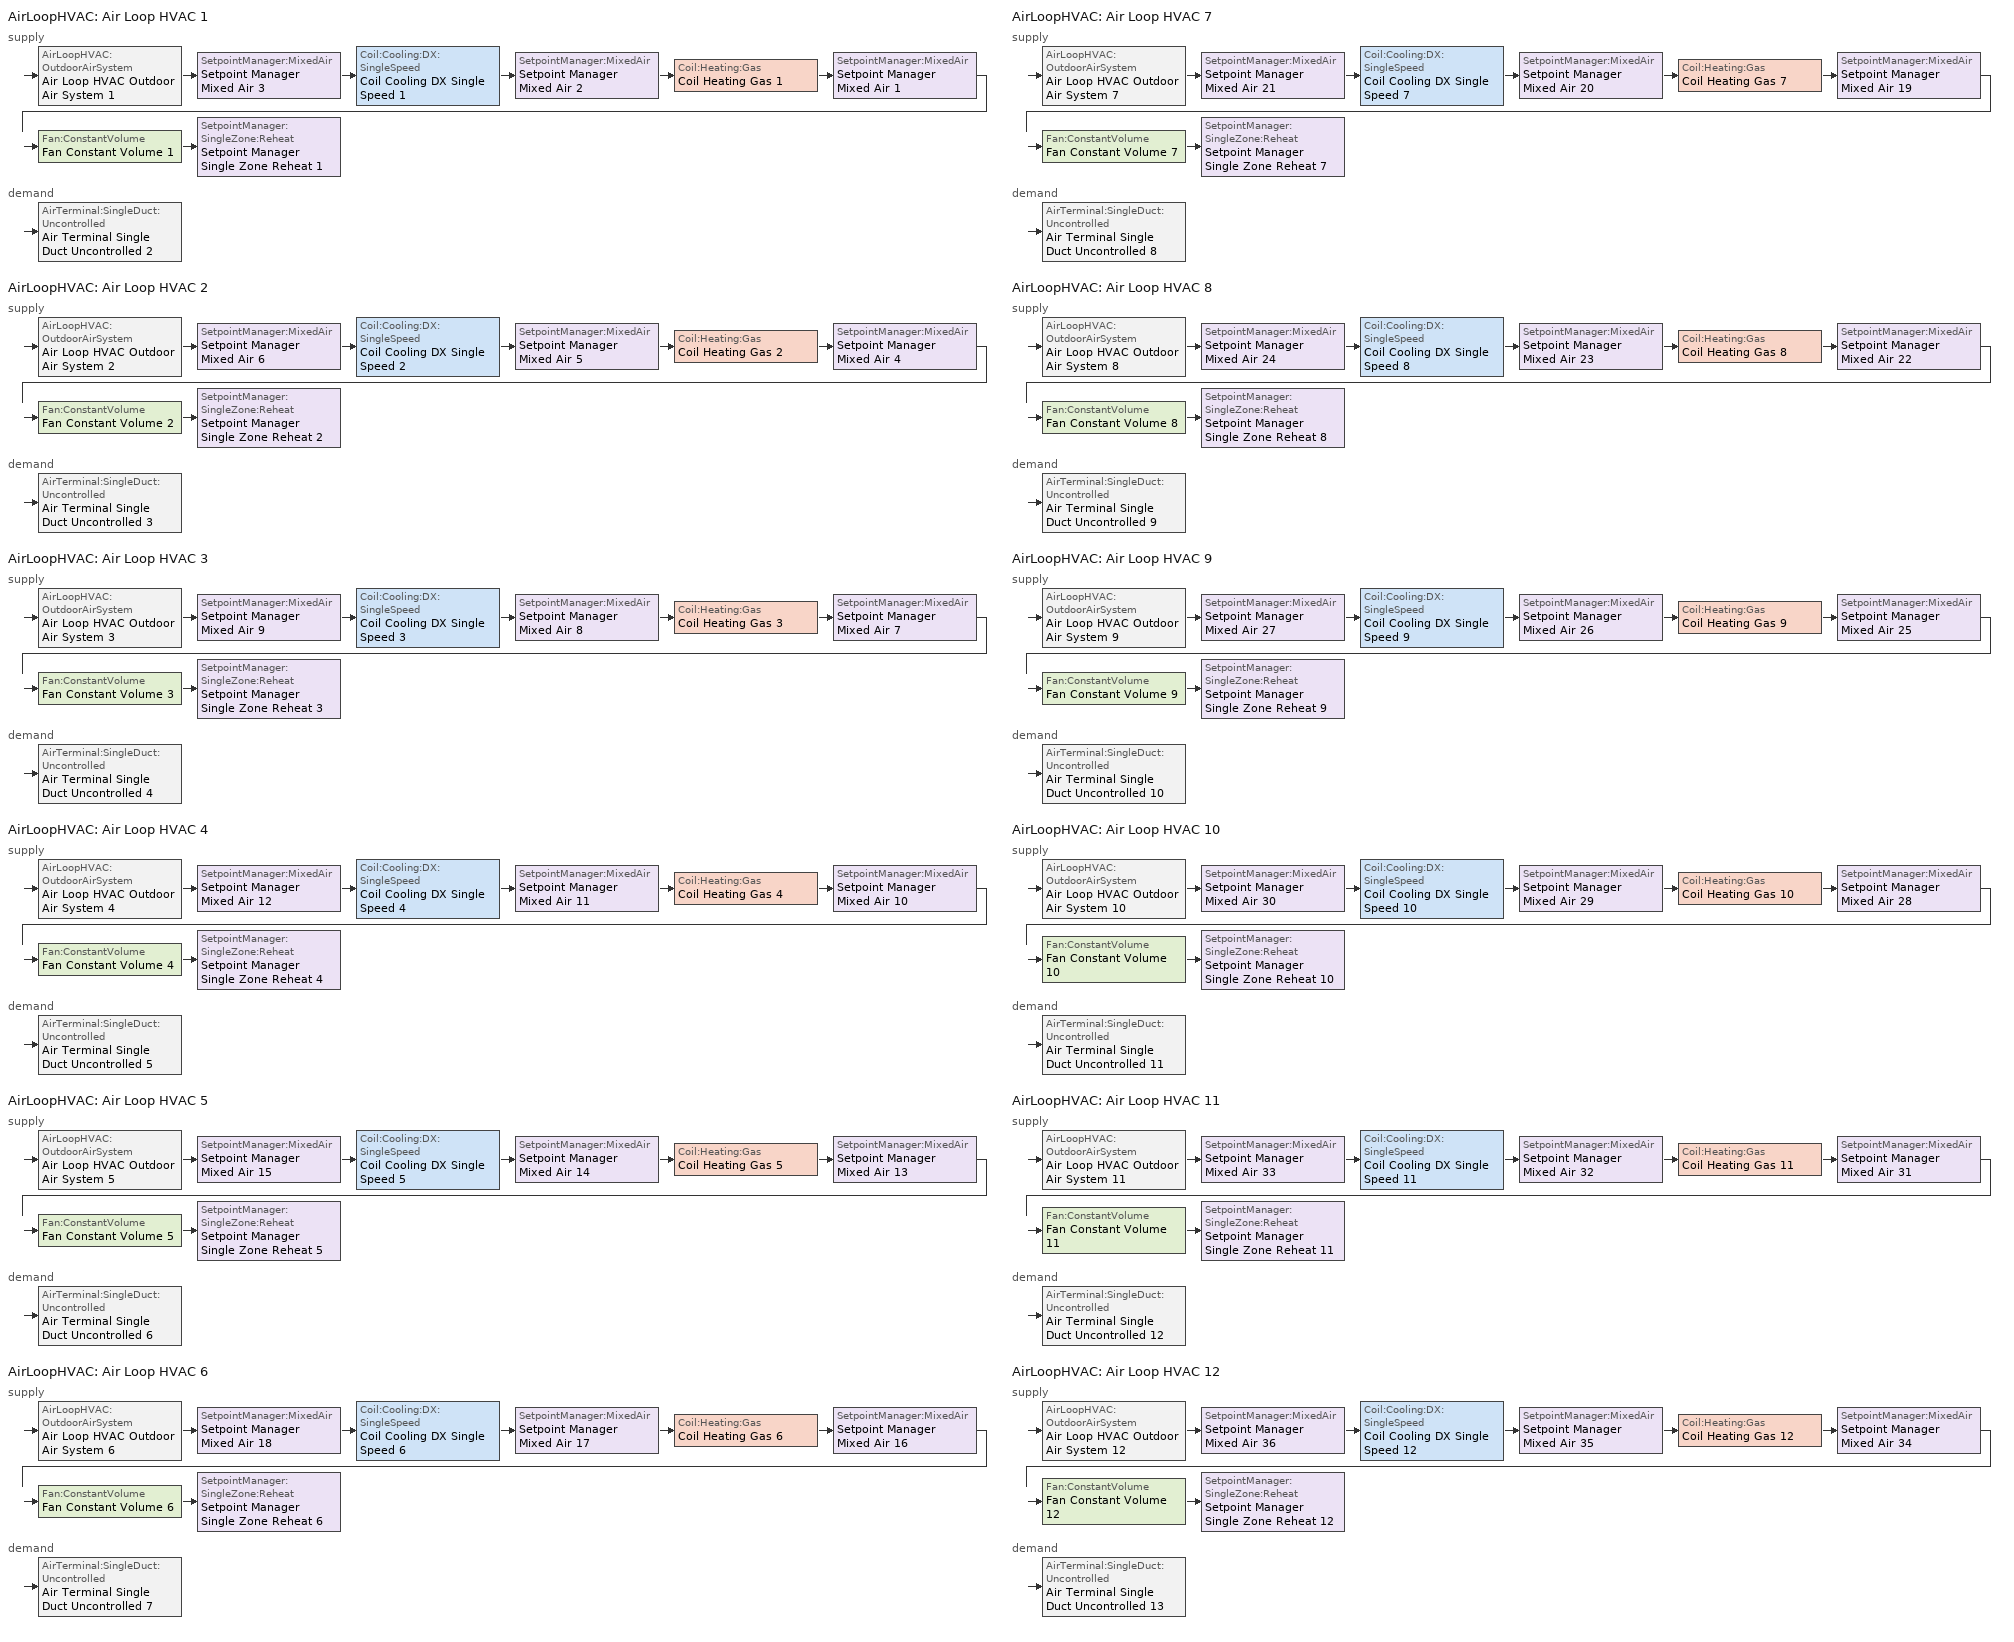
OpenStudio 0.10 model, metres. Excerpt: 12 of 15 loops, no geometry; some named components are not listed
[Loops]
AirLoopHVAC 'Air Loop HVAC 1'
 supply: AirLoopHVAC:OutdoorAirSystem 'Air Loop HVAC Outdoor Air System 1' > SetpointManager:MixedAir 'Setpoint Manager Mixed Air 3' > Coil:Cooling:DX:SingleSpeed 'Coil Cooling DX Single Speed 1' > SetpointManager:MixedAir 'Setpoint Manager Mixed Air 2' > Coil:Heating:Gas 'Coil Heating Gas 1' > SetpointManager:MixedAir 'Setpoint Manager Mixed Air 1' > Fan:ConstantVolume 'Fan Constant Volume 1' > SetpointManager:SingleZone:Reheat 'Setpoint Manager Single Zone Reheat 1'
 demand: AirTerminal:SingleDuct:Uncontrolled 'Air Terminal Single Duct Uncontrolled 2'
AirLoopHVAC 'Air Loop HVAC 2'
 supply: AirLoopHVAC:OutdoorAirSystem 'Air Loop HVAC Outdoor Air System 2' > SetpointManager:MixedAir 'Setpoint Manager Mixed Air 6' > Coil:Cooling:DX:SingleSpeed 'Coil Cooling DX Single Speed 2' > SetpointManager:MixedAir 'Setpoint Manager Mixed Air 5' > Coil:Heating:Gas 'Coil Heating Gas 2' > SetpointManager:MixedAir 'Setpoint Manager Mixed Air 4' > Fan:ConstantVolume 'Fan Constant Volume 2' > SetpointManager:SingleZone:Reheat 'Setpoint Manager Single Zone Reheat 2'
 demand: AirTerminal:SingleDuct:Uncontrolled 'Air Terminal Single Duct Uncontrolled 3'
AirLoopHVAC 'Air Loop HVAC 3'
 supply: AirLoopHVAC:OutdoorAirSystem 'Air Loop HVAC Outdoor Air System 3' > SetpointManager:MixedAir 'Setpoint Manager Mixed Air 9' > Coil:Cooling:DX:SingleSpeed 'Coil Cooling DX Single Speed 3' > SetpointManager:MixedAir 'Setpoint Manager Mixed Air 8' > Coil:Heating:Gas 'Coil Heating Gas 3' > SetpointManager:MixedAir 'Setpoint Manager Mixed Air 7' > Fan:ConstantVolume 'Fan Constant Volume 3' > SetpointManager:SingleZone:Reheat 'Setpoint Manager Single Zone Reheat 3'
 demand: AirTerminal:SingleDuct:Uncontrolled 'Air Terminal Single Duct Uncontrolled 4'
AirLoopHVAC 'Air Loop HVAC 4'
 supply: AirLoopHVAC:OutdoorAirSystem 'Air Loop HVAC Outdoor Air System 4' > SetpointManager:MixedAir 'Setpoint Manager Mixed Air 12' > Coil:Cooling:DX:SingleSpeed 'Coil Cooling DX Single Speed 4' > SetpointManager:MixedAir 'Setpoint Manager Mixed Air 11' > Coil:Heating:Gas 'Coil Heating Gas 4' > SetpointManager:MixedAir 'Setpoint Manager Mixed Air 10' > Fan:ConstantVolume 'Fan Constant Volume 4' > SetpointManager:SingleZone:Reheat 'Setpoint Manager Single Zone Reheat 4'
 demand: AirTerminal:SingleDuct:Uncontrolled 'Air Terminal Single Duct Uncontrolled 5'
AirLoopHVAC 'Air Loop HVAC 5'
 supply: AirLoopHVAC:OutdoorAirSystem 'Air Loop HVAC Outdoor Air System 5' > SetpointManager:MixedAir 'Setpoint Manager Mixed Air 15' > Coil:Cooling:DX:SingleSpeed 'Coil Cooling DX Single Speed 5' > SetpointManager:MixedAir 'Setpoint Manager Mixed Air 14' > Coil:Heating:Gas 'Coil Heating Gas 5' > SetpointManager:MixedAir 'Setpoint Manager Mixed Air 13' > Fan:ConstantVolume 'Fan Constant Volume 5' > SetpointManager:SingleZone:Reheat 'Setpoint Manager Single Zone Reheat 5'
 demand: AirTerminal:SingleDuct:Uncontrolled 'Air Terminal Single Duct Uncontrolled 6'
AirLoopHVAC 'Air Loop HVAC 6'
 supply: AirLoopHVAC:OutdoorAirSystem 'Air Loop HVAC Outdoor Air System 6' > SetpointManager:MixedAir 'Setpoint Manager Mixed Air 18' > Coil:Cooling:DX:SingleSpeed 'Coil Cooling DX Single Speed 6' > SetpointManager:MixedAir 'Setpoint Manager Mixed Air 17' > Coil:Heating:Gas 'Coil Heating Gas 6' > SetpointManager:MixedAir 'Setpoint Manager Mixed Air 16' > Fan:ConstantVolume 'Fan Constant Volume 6' > SetpointManager:SingleZone:Reheat 'Setpoint Manager Single Zone Reheat 6'
 demand: AirTerminal:SingleDuct:Uncontrolled 'Air Terminal Single Duct Uncontrolled 7'
AirLoopHVAC 'Air Loop HVAC 7'
 supply: AirLoopHVAC:OutdoorAirSystem 'Air Loop HVAC Outdoor Air System 7' > SetpointManager:MixedAir 'Setpoint Manager Mixed Air 21' > Coil:Cooling:DX:SingleSpeed 'Coil Cooling DX Single Speed 7' > SetpointManager:MixedAir 'Setpoint Manager Mixed Air 20' > Coil:Heating:Gas 'Coil Heating Gas 7' > SetpointManager:MixedAir 'Setpoint Manager Mixed Air 19' > Fan:ConstantVolume 'Fan Constant Volume 7' > SetpointManager:SingleZone:Reheat 'Setpoint Manager Single Zone Reheat 7'
 demand: AirTerminal:SingleDuct:Uncontrolled 'Air Terminal Single Duct Uncontrolled 8'
AirLoopHVAC 'Air Loop HVAC 8'
 supply: AirLoopHVAC:OutdoorAirSystem 'Air Loop HVAC Outdoor Air System 8' > SetpointManager:MixedAir 'Setpoint Manager Mixed Air 24' > Coil:Cooling:DX:SingleSpeed 'Coil Cooling DX Single Speed 8' > SetpointManager:MixedAir 'Setpoint Manager Mixed Air 23' > Coil:Heating:Gas 'Coil Heating Gas 8' > SetpointManager:MixedAir 'Setpoint Manager Mixed Air 22' > Fan:ConstantVolume 'Fan Constant Volume 8' > SetpointManager:SingleZone:Reheat 'Setpoint Manager Single Zone Reheat 8'
 demand: AirTerminal:SingleDuct:Uncontrolled 'Air Terminal Single Duct Uncontrolled 9'
AirLoopHVAC 'Air Loop HVAC 9'
 supply: AirLoopHVAC:OutdoorAirSystem 'Air Loop HVAC Outdoor Air System 9' > SetpointManager:MixedAir 'Setpoint Manager Mixed Air 27' > Coil:Cooling:DX:SingleSpeed 'Coil Cooling DX Single Speed 9' > SetpointManager:MixedAir 'Setpoint Manager Mixed Air 26' > Coil:Heating:Gas 'Coil Heating Gas 9' > SetpointManager:MixedAir 'Setpoint Manager Mixed Air 25' > Fan:ConstantVolume 'Fan Constant Volume 9' > SetpointManager:SingleZone:Reheat 'Setpoint Manager Single Zone Reheat 9'
 demand: AirTerminal:SingleDuct:Uncontrolled 'Air Terminal Single Duct Uncontrolled 10'
AirLoopHVAC 'Air Loop HVAC 10'
 supply: AirLoopHVAC:OutdoorAirSystem 'Air Loop HVAC Outdoor Air System 10' > SetpointManager:MixedAir 'Setpoint Manager Mixed Air 30' > Coil:Cooling:DX:SingleSpeed 'Coil Cooling DX Single Speed 10' > SetpointManager:MixedAir 'Setpoint Manager Mixed Air 29' > Coil:Heating:Gas 'Coil Heating Gas 10' > SetpointManager:MixedAir 'Setpoint Manager Mixed Air 28' > Fan:ConstantVolume 'Fan Constant Volume 10' > SetpointManager:SingleZone:Reheat 'Setpoint Manager Single Zone Reheat 10'
 demand: AirTerminal:SingleDuct:Uncontrolled 'Air Terminal Single Duct Uncontrolled 11'
AirLoopHVAC 'Air Loop HVAC 11'
 supply: AirLoopHVAC:OutdoorAirSystem 'Air Loop HVAC Outdoor Air System 11' > SetpointManager:MixedAir 'Setpoint Manager Mixed Air 33' > Coil:Cooling:DX:SingleSpeed 'Coil Cooling DX Single Speed 11' > SetpointManager:MixedAir 'Setpoint Manager Mixed Air 32' > Coil:Heating:Gas 'Coil Heating Gas 11' > SetpointManager:MixedAir 'Setpoint Manager Mixed Air 31' > Fan:ConstantVolume 'Fan Constant Volume 11' > SetpointManager:SingleZone:Reheat 'Setpoint Manager Single Zone Reheat 11'
 demand: AirTerminal:SingleDuct:Uncontrolled 'Air Terminal Single Duct Uncontrolled 12'
AirLoopHVAC 'Air Loop HVAC 12'
 supply: AirLoopHVAC:OutdoorAirSystem 'Air Loop HVAC Outdoor Air System 12' > SetpointManager:MixedAir 'Setpoint Manager Mixed Air 36' > Coil:Cooling:DX:SingleSpeed 'Coil Cooling DX Single Speed 12' > SetpointManager:MixedAir 'Setpoint Manager Mixed Air 35' > Coil:Heating:Gas 'Coil Heating Gas 12' > SetpointManager:MixedAir 'Setpoint Manager Mixed Air 34' > Fan:ConstantVolume 'Fan Constant Volume 12' > SetpointManager:SingleZone:Reheat 'Setpoint Manager Single Zone Reheat 12'
 demand: AirTerminal:SingleDuct:Uncontrolled 'Air Terminal Single Duct Uncontrolled 13'
[Sizing:Zone] Zone Cooling Design Supply Air Temperature {C}=12.8; Zone Heating Design Supply Air Temperature {C}=50; Zone Cooling Design Supply Air Humidity Ratio {kg-H2O/kg-air}=0.0085; Zone Heating Design Supply Air Humidity Ratio {kg-H2O/kg-air}=0.008; Cooling Design Air Flow Method=DesignDay; Heating Design Air Flow Method=DesignDay; Design Zone Air Distribution Effectiveness in Heating Mode=0.0125
Perimeter_top_ZN_3 Thermal Zone; Perimeter_mid_ZN_4 Thermal Zone; Perimeter_mid_ZN_1 Thermal Zone; Core_top Thermal Zone; Perimeter_bot_ZN_4 Thermal Zone; Perimeter_bot_ZN_3 Thermal Zone; Perimeter_mid_ZN_2 Thermal Zone; Perimeter_bot_ZN_1 Thermal Zone; Core_mid Thermal Zone; Perimeter_top_ZN_2 Thermal Zone; Perimeter_mid_ZN_3 Thermal Zone; Core_bottom Thermal Zone
[Zone equipment]
Perimeter_top_ZN_3 Thermal Zone: Air Terminal Single Duct Uncontrolled 12
Perimeter_mid_ZN_4 Thermal Zone: Air Terminal Single Duct Uncontrolled 3
Perimeter_mid_ZN_1 Thermal Zone: Air Terminal Single Duct Uncontrolled 6
Core_top Thermal Zone: Air Terminal Single Duct Uncontrolled 10
Perimeter_bot_ZN_4 Thermal Zone: Air Terminal Single Duct Uncontrolled 13
Perimeter_bot_ZN_3 Thermal Zone: Air Terminal Single Duct Uncontrolled 7
Perimeter_mid_ZN_2 Thermal Zone: Air Terminal Single Duct Uncontrolled 4
Perimeter_bot_ZN_1 Thermal Zone: Air Terminal Single Duct Uncontrolled 8
Core_mid Thermal Zone: Air Terminal Single Duct Uncontrolled 5
Perimeter_top_ZN_2 Thermal Zone: Air Terminal Single Duct Uncontrolled 11
Perimeter_mid_ZN_3 Thermal Zone: Air Terminal Single Duct Uncontrolled 2
Core_bottom Thermal Zone: Air Terminal Single Duct Uncontrolled 9
[AirLoopHVAC] Design Supply Air Flow Rate {m3/s}=AutoSize
Air Loop HVAC 1; Air Loop HVAC 2; Air Loop HVAC 3; Air Loop HVAC 4; Air Loop HVAC 5; Air Loop HVAC 6; Air Loop HVAC 7; Air Loop HVAC 8; Air Loop HVAC 9; Air Loop HVAC 10; Air Loop HVAC 11; Air Loop HVAC 12
[Sizing:System] Type of Load to Size On=Sensible; Design Outdoor Air Flow Rate {m3/s}=Autosize; Minimum System Air Flow Ratio=1; Preheat Design Temperature {C}=7; Preheat Design Humidity Ratio {kg-H2O/kg-Air}=0.008; Precool Design Temperature {C}=12.8; Precool Design Humidity Ratio {kg-H2O/kg-Air}=0.008; Central Cooling Design Supply Air Temperature {C}=12.8; Central Heating Design Supply Air Temperature {C}=40; Sizing Option=NonCoincident; 100% Outdoor Air in Cooling=Yes; 100% Outdoor Air in Heating=Yes; Central Cooling Design Supply Air Humidity Ratio {kg-H2O/kg-Air}=0.0085; Central Heating Design Supply Air Humidity Ratio {kg-H2O/kg-Air}=0.008; Cooling Design Air Flow Method=DesignDay; Cooling Design Air Flow Rate {m3/s}=0; Heating Design Air Flow Method=DesignDay; Heating Design Air Flow Rate {m3/s}=0; System Outdoor Air Method=ZoneSum
Air Loop HVAC 1; Air Loop HVAC 2; Air Loop HVAC 3; Air Loop HVAC 4; Air Loop HVAC 5; Air Loop HVAC 6; Air Loop HVAC 7; Air Loop HVAC 8; Air Loop HVAC 9; Air Loop HVAC 10; Air Loop HVAC 11; Air Loop HVAC 12
[Fan:ConstantVolume] Pressure Rise {Pa}=500; Maximum Flow Rate {m3/s}=AutoSize
Name | Availability Schedule
Fan Constant Volume 1 | Always_On 1
Fan Constant Volume 2 | Always_On 2
Fan Constant Volume 3 | Always_On 3
Fan Constant Volume 4 | Always_On 4
Fan Constant Volume 5 | Always_On 5
Fan Constant Volume 6 | Always_On 6
Fan Constant Volume 7 | Always_On 7
Fan Constant Volume 8 | Always_On 8
Fan Constant Volume 9 | Always_On 9
Fan Constant Volume 10 | Always_On 10
Fan Constant Volume 11 | Always_On 11
Fan Constant Volume 12 | Always_On 12
[Coil:Heating:Gas] Gas Burner Efficiency=0.8; Nominal Capacity {W}=AutoSize; Parasitic Electric Load {W}=0; Parasitic Gas Load {W}=0
Name | Availability Schedule
Coil Heating Gas 1 | Always_On 1
Coil Heating Gas 2 | Always_On 2
Coil Heating Gas 3 | Always_On 3
Coil Heating Gas 4 | Always_On 4
Coil Heating Gas 5 | Always_On 5
Coil Heating Gas 6 | Always_On 6
Coil Heating Gas 7 | Always_On 7
Coil Heating Gas 8 | Always_On 8
Coil Heating Gas 9 | Always_On 9
Coil Heating Gas 10 | Always_On 10
Coil Heating Gas 11 | Always_On 11
Coil Heating Gas 12 | Always_On 12
[Coil:Cooling:DX:SingleSpeed] Rated Total Cooling Capacity {W}=autosize; Rated Sensible Heat Ratio=autosize; Rated COP {W/W}=3; Rated Air Flow Rate {m3/s}=autosize; Rated Evaporator Fan Power Per Volume Flow Rate {W/(m3/s)}=773.3; Condenser Type=AirCooled; Evaporative Condenser Effectiveness=0; Evaporative Condenser Air Flow Rate {m3/s}=Autosize; Evaporative Condenser Pump Rated Power Consumption {W}=Autosize; Crankcase Heater Capacity {W}=0; Maximum Outdoor Dry-Bulb Temperature for Crankcase Heater Operation {C}=0; Basin Heater Capacity {W/K}=0; Basin Heater Setpoint Temperature {C}=10
Name | Availability Schedule | Total Cooling Capacity Function of Temperature Curve | Total Cooling Capacity Function of Flow Fraction Curve | Energy Input Ratio Function of Temperature Curve | Energy Input Ratio Function of Flow Fraction Curve | Part Load Fraction Correlation Curve
Coil Cooling DX Single Speed 1 | Always_On 1 | Curve Biquadratic 1 | Curve Quadratic 1 | Curve Biquadratic 2 | Curve Quadratic 2 | Curve Quadratic 3
Coil Cooling DX Single Speed 2 | Always_On 2 | Curve Biquadratic 3 | Curve Quadratic 4 | Curve Biquadratic 4 | Curve Quadratic 5 | Curve Quadratic 6
Coil Cooling DX Single Speed 3 | Always_On 3 | Curve Biquadratic 5 | Curve Quadratic 7 | Curve Biquadratic 6 | Curve Quadratic 8 | Curve Quadratic 9
Coil Cooling DX Single Speed 4 | Always_On 4 | Curve Biquadratic 7 | Curve Quadratic 10 | Curve Biquadratic 8 | Curve Quadratic 11 | Curve Quadratic 12
Coil Cooling DX Single Speed 5 | Always_On 5 | Curve Biquadratic 9 | Curve Quadratic 13 | Curve Biquadratic 10 | Curve Quadratic 14 | Curve Quadratic 15
Coil Cooling DX Single Speed 6 | Always_On 6 | Curve Biquadratic 11 | Curve Quadratic 16 | Curve Biquadratic 12 | Curve Quadratic 17 | Curve Quadratic 18
Coil Cooling DX Single Speed 7 | Always_On 7 | Curve Biquadratic 13 | Curve Quadratic 19 | Curve Biquadratic 14 | Curve Quadratic 20 | Curve Quadratic 21
Coil Cooling DX Single Speed 8 | Always_On 8 | Curve Biquadratic 15 | Curve Quadratic 22 | Curve Biquadratic 16 | Curve Quadratic 23 | Curve Quadratic 24
Coil Cooling DX Single Speed 9 | Always_On 9 | Curve Biquadratic 17 | Curve Quadratic 25 | Curve Biquadratic 18 | Curve Quadratic 26 | Curve Quadratic 27
Coil Cooling DX Single Speed 10 | Always_On 10 | Curve Biquadratic 19 | Curve Quadratic 28 | Curve Biquadratic 20 | Curve Quadratic 29 | Curve Quadratic 30
Coil Cooling DX Single Speed 11 | Always_On 11 | Curve Biquadratic 21 | Curve Quadratic 31 | Curve Biquadratic 22 | Curve Quadratic 32 | Curve Quadratic 33
Coil Cooling DX Single Speed 12 | Always_On 12 | Curve Biquadratic 23 | Curve Quadratic 34 | Curve Biquadratic 24 | Curve Quadratic 35 | Curve Quadratic 36
[SetpointManager:SingleZone:Reheat] Minimum Supply Air Temperature {C}=-99; Maximum Supply Air Temperature {C}=99
Name | Control Zone
Setpoint Manager Single Zone Reheat 1 | Perimeter_mid_ZN_3 Thermal Zone
Setpoint Manager Single Zone Reheat 2 | Perimeter_mid_ZN_4 Thermal Zone
Setpoint Manager Single Zone Reheat 3 | Perimeter_mid_ZN_2 Thermal Zone
Setpoint Manager Single Zone Reheat 4 | Core_mid Thermal Zone
Setpoint Manager Single Zone Reheat 5 | Perimeter_mid_ZN_1 Thermal Zone
Setpoint Manager Single Zone Reheat 6 | Perimeter_bot_ZN_3 Thermal Zone
Setpoint Manager Single Zone Reheat 7 | Perimeter_bot_ZN_1 Thermal Zone
Setpoint Manager Single Zone Reheat 8 | Core_bottom Thermal Zone
Setpoint Manager Single Zone Reheat 9 | Core_top Thermal Zone
Setpoint Manager Single Zone Reheat 10 | Perimeter_top_ZN_2 Thermal Zone
Setpoint Manager Single Zone Reheat 11 | Perimeter_top_ZN_3 Thermal Zone
Setpoint Manager Single Zone Reheat 12 | Perimeter_bot_ZN_4 Thermal Zone
[Controller:OutdoorAir] Minimum Outdoor Air Flow Rate {m3/s}=Autosize; Maximum Outdoor Air Flow Rate {m3/s}=Autosize; Economizer Control Type=NoEconomizer; Economizer Control Action Type=ModulateFlow; Economizer Maximum Limit Dry-Bulb Temperature {C}=28; Economizer Maximum Limit Enthalpy {J/kg}=64000; Economizer Minimum Limit Dry-Bulb Temperature {C}=-100; Lockout Type=NoLockout; Minimum Limit Type=FixedMinimum; High Humidity Control=No; Heat Recovery Bypass Control Type=BypassWhenOAFlowGreaterThanMinimum
Controller Outdoor Air 1; Controller Outdoor Air 2; Controller Outdoor Air 3; Controller Outdoor Air 4; Controller Outdoor Air 5; Controller Outdoor Air 6; Controller Outdoor Air 7; Controller Outdoor Air 8; Controller Outdoor Air 9; Controller Outdoor Air 10; Controller Outdoor Air 11; Controller Outdoor Air 12
[AirLoopHVAC:OutdoorAirSystem]
Name | Controller
Air Loop HVAC Outdoor Air System 1 | Controller Outdoor Air 1
Air Loop HVAC Outdoor Air System 2 | Controller Outdoor Air 2
Air Loop HVAC Outdoor Air System 3 | Controller Outdoor Air 3
Air Loop HVAC Outdoor Air System 4 | Controller Outdoor Air 4
Air Loop HVAC Outdoor Air System 5 | Controller Outdoor Air 5
Air Loop HVAC Outdoor Air System 6 | Controller Outdoor Air 6
Air Loop HVAC Outdoor Air System 7 | Controller Outdoor Air 7
Air Loop HVAC Outdoor Air System 8 | Controller Outdoor Air 8
Air Loop HVAC Outdoor Air System 9 | Controller Outdoor Air 9
Air Loop HVAC Outdoor Air System 10 | Controller Outdoor Air 10
Air Loop HVAC Outdoor Air System 11 | Controller Outdoor Air 11
Air Loop HVAC Outdoor Air System 12 | Controller Outdoor Air 12
[AirTerminal:SingleDuct:Uncontrolled] Maximum Air Flow Rate {m3/s}=AutoSize
Name | Availability Schedule
Air Terminal Single Duct Uncontrolled 2 | Always_On 1
Air Terminal Single Duct Uncontrolled 3 | Always_On 2
Air Terminal Single Duct Uncontrolled 4 | Always_On 3
Air Terminal Single Duct Uncontrolled 5 | Always_On 4
Air Terminal Single Duct Uncontrolled 6 | Always_On 5
Air Terminal Single Duct Uncontrolled 7 | Always_On 6
Air Terminal Single Duct Uncontrolled 8 | Always_On 7
Air Terminal Single Duct Uncontrolled 9 | Always_On 8
Air Terminal Single Duct Uncontrolled 10 | Always_On 9
Air Terminal Single Duct Uncontrolled 11 | Always_On 10
Air Terminal Single Duct Uncontrolled 12 | Always_On 11
Air Terminal Single Duct Uncontrolled 13 | Always_On 12
[Curve:Quadratic]
Name | Coefficient1 Constant | Coefficient2 x | Coefficient3 x**2 | Minimum Value of x {BasedOnField A2} | Maximum Value of x {BasedOnField A2}
Curve Quadratic 1; Curve Quadratic 4; Curve Quadratic 7; Curve Quadratic 10; Curve Quadratic 13; Curve Quadratic 16; Curve Quadratic 19; Curve Quadratic 22; Curve Quadratic 25; Curve Quadratic 28; Curve Quadratic 31; Curve Quadratic 34 | 0.77136 | 0.34053 | -0.11088 | 0.75918 | 1.13877
Curve Quadratic 2; Curve Quadratic 5; Curve Quadratic 8; Curve Quadratic 11; Curve Quadratic 14; Curve Quadratic 17; Curve Quadratic 20; Curve Quadratic 23; Curve Quadratic 26; Curve Quadratic 29; Curve Quadratic 32; Curve Quadratic 35 | 1.2055 | -0.32953 | 0.12308 | 0.75918 | 1.13877
Curve Quadratic 3; Curve Quadratic 6; Curve Quadratic 9; Curve Quadratic 12; Curve Quadratic 15; Curve Quadratic 18; Curve Quadratic 21; Curve Quadratic 24; Curve Quadratic 27; Curve Quadratic 30; Curve Quadratic 33; Curve Quadratic 36 | 0.771 | 0.229 | 0 | 0 | 1
[Curve:Biquadratic] Minimum Value of x {BasedOnField A2}=17; Maximum Value of x {BasedOnField A2}=22; Minimum Value of y {BasedOnField A3}=13; Maximum Value of y {BasedOnField A3}=46
Name | Coefficient1 Constant | Coefficient2 x | Coefficient3 x**2 | Coefficient4 y | Coefficient5 y**2 | Coefficient6 x*y
Curve Biquadratic 1; Curve Biquadratic 3; Curve Biquadratic 5; Curve Biquadratic 7; Curve Biquadratic 9; Curve Biquadratic 11; Curve Biquadratic 13; Curve Biquadratic 15; Curve Biquadratic 17; Curve Biquadratic 19; Curve Biquadratic 21; Curve Biquadratic 23 | 0.42415 | 0.04426 | -0.00042 | 0.00333 | -8e-005 | -0.00021
Curve Biquadratic 2; Curve Biquadratic 4; Curve Biquadratic 6; Curve Biquadratic 8; Curve Biquadratic 10; Curve Biquadratic 12; Curve Biquadratic 14; Curve Biquadratic 16; Curve Biquadratic 18; Curve Biquadratic 20; Curve Biquadratic 22; Curve Biquadratic 24 | 1.23649 | -0.02431 | 0.00057 | -0.01434 | 0.00063 | -0.00038
[Schedule:Ruleset]
Name | Default Day Schedule | Summer Design Day Schedule | Winter Design Day Schedule
Always_On 1 | Always_On_Default | Always_On_Summer_Design_Day | Always_On_Winter_Design_Day
Always_On 2 | Always_On_Default 1 | Always_On_Summer_Design_Day 1 | Always_On_Winter_Design_Day 1
Always_On 3 | Always_On_Default 2 | Always_On_Summer_Design_Day 2 | Always_On_Winter_Design_Day 2
Always_On 4 | Always_On_Default 3 | Always_On_Summer_Design_Day 3 | Always_On_Winter_Design_Day 3
Always_On 5 | Always_On_Default 4 | Always_On_Summer_Design_Day 4 | Always_On_Winter_Design_Day 4
Always_On 6 | Always_On_Default 5 | Always_On_Summer_Design_Day 5 | Always_On_Winter_Design_Day 5
Always_On 7 | Always_On_Default 6 | Always_On_Summer_Design_Day 6 | Always_On_Winter_Design_Day 6
Always_On 8 | Always_On_Default 7 | Always_On_Summer_Design_Day 7 | Always_On_Winter_Design_Day 7
Always_On 9 | Always_On_Default 8 | Always_On_Summer_Design_Day 8 | Always_On_Winter_Design_Day 8
Always_On 10 | Always_On_Default 9 | Always_On_Summer_Design_Day 9 | Always_On_Winter_Design_Day 9
Always_On 11 | Always_On_Default 10 | Always_On_Summer_Design_Day 10 | Always_On_Winter_Design_Day 10
Always_On 12 | Always_On_Default 11 | Always_On_Summer_Design_Day 11 | Always_On_Winter_Design_Day 11
[Schedule:Day]
Always_On_Default; Always_On_Summer_Design_Day; Always_On_Winter_Design_Day; Always_On_Default 1; Always_On_Summer_Design_Day 1; Always_On_Winter_Design_Day 1; Always_On_Default 2; Always_On_Summer_Design_Day 2; Always_On_Winter_Design_Day 2; Always_On_Default 3; Always_On_Summer_Design_Day 3; Always_On_Winter_Design_Day 3; Always_On_Default 4; Always_On_Summer_Design_Day 4; Always_On_Winter_Design_Day 4; Always_On_Default 5; Always_On_Summer_Design_Day 5; Always_On_Winter_Design_Day 5; Always_On_Default 6; Always_On_Summer_Design_Day 6; Always_On_Winter_Design_Day 6; Always_On_Default 7; Always_On_Summer_Design_Day 7; Always_On_Winter_Design_Day 7; Always_On_Default 8; Always_On_Summer_Design_Day 8; Always_On_Winter_Design_Day 8; Always_On_Default 9; Always_On_Summer_Design_Day 9; Always_On_Winter_Design_Day 9; Always_On_Default 10; Always_On_Summer_Design_Day 10; Always_On_Winter_Design_Day 10; Always_On_Default 11; Always_On_Summer_Design_Day 11; Always_On_Winter_Design_Day 11: 24, 0, 1
